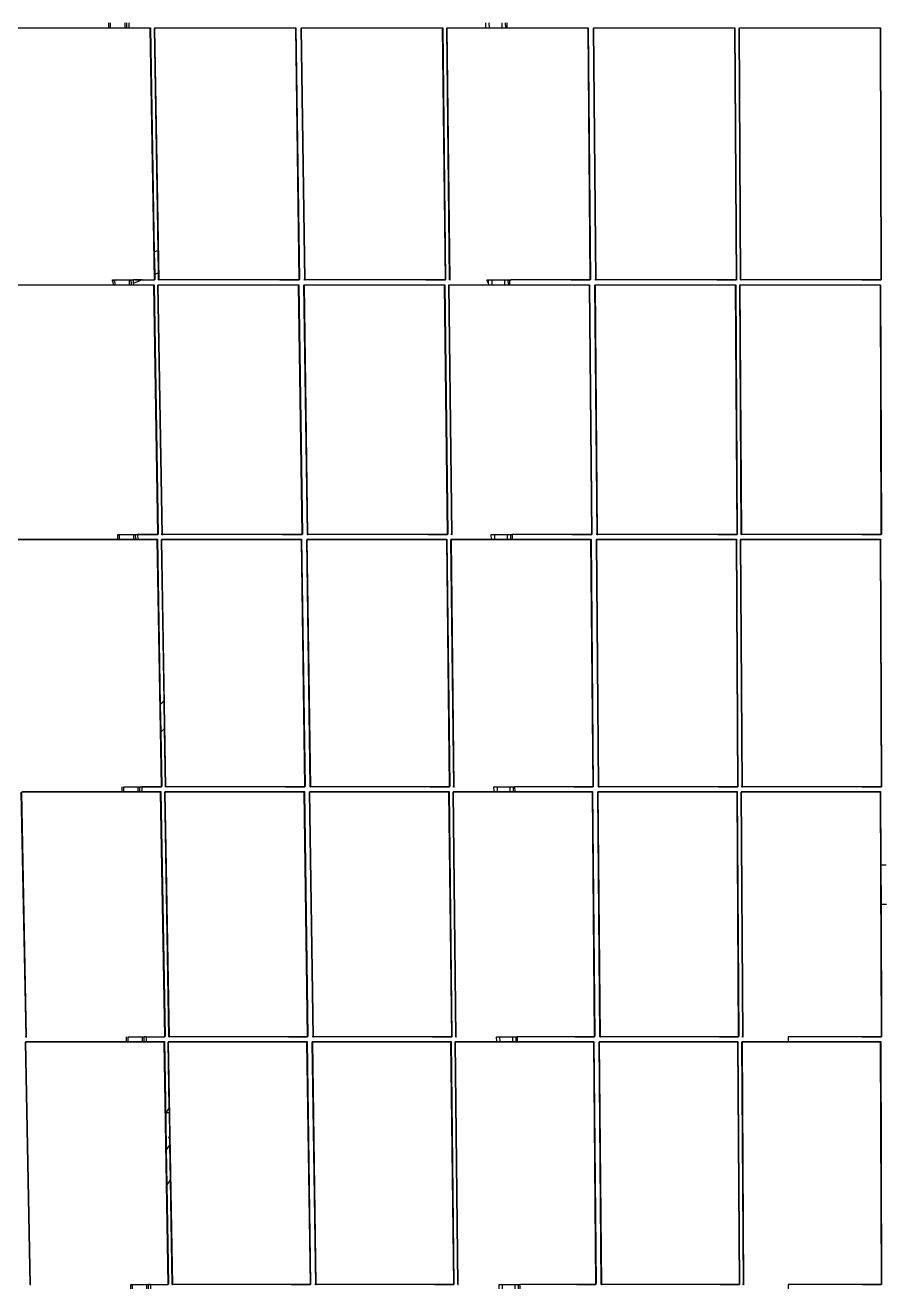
# Model space of a CAD drawing. Header units: inches. Extents: x -877 to 684, y -1170 to 1151.
# Drawn here: x -466 to -84, y -625 to -64 of the extents above; entities that cross this region are included whole.
import ezdxf

# ---------------------------------------------------------------- set-up
doc = ezdxf.new("R2010")
doc.units = ezdxf.units.IN
doc.header["$MEASUREMENT"] = 0

msp = doc.modelspace()

# ---------------------------------------------------------------- linework, layer by layer
for p, q in [((-473.06438, -64.94431), (-428.7313, -64.94503)), ((-410.39675, -65.14044), (-472.94414, -65.13942)), ((-428.7313, -64.94503), (-428.76953, -62.74238)), ((-428.7313, -64.94503), (-427.97423, -64.94504)), ((-427.97423, -64.94504), (-428.0124, -62.74239)), ((-427.97423, -64.94504), (-421.46344, -64.94514)), ((-421.46344, -64.94514), (-421.50103, -62.74252)), ((-421.46344, -64.94514), (-420.70637, -64.94516)), ((-420.70637, -64.94516), (-420.7439, -62.74253)), ((-420.70637, -64.94516), (-419.81629, -64.94517)), ((-419.85373, -62.74255), (-419.81629, -64.94517)), ((-419.81629, -64.94517), (-410.25512, -64.94533)), ((-410.25512, -64.94533), (-410.39675, -65.14044)), ((-408.49444, -177.07746), (-410.39675, -65.14044)), ((-410.25512, -64.94533), (-408.56063, -164.68887)), ((-408.38828, -64.94673), (-408.52927, -65.14184)), ((-408.52927, -65.14184), (-408.33695, -65.1429)), ((-406.85684, -164.00208), (-408.52927, -65.14184)), ((-408.38828, -64.94673), (-345.57903, -64.94774)), ((-408.33695, -65.1429), (-408.24572, -65.14184)), ((-406.4442, -177.07909), (-408.33695, -65.1429)), ((-345.69834, -65.14286), (-408.24572, -65.14184)), ((-345.57903, -64.94774), (-345.69834, -65.14286)), ((-344.09592, -177.07985), (-345.69834, -65.14286)), ((-345.57903, -64.94774), (-343.97772, -176.84719)), ((-343.15213, -64.94774), (-343.2706, -65.14286)), ((-343.2706, -65.14286), (-343.07828, -65.14391)), ((-341.67944, -177.07985), (-343.2706, -65.14286)), ((-343.15213, -64.94774), (-280.34288, -64.94876)), ((-343.07828, -65.14391), (-342.98704, -65.14286)), ((-341.48802, -177.0801), (-343.07828, -65.14391)), ((-280.43967, -65.14387), (-342.98704, -65.14286)), ((-280.34288, -64.94876), (-280.43967, -65.14387)), ((-279.13975, -177.08086), (-280.43967, -65.14387)), ((-280.34288, -64.94876), (-279.04386, -176.8482)), ((-278.47606, -64.95016), (-278.5722, -65.14528)), ((-278.5722, -65.14528), (-278.37988, -65.14633)), ((-277.28093, -177.08225), (-278.5722, -65.14528)), ((-278.47606, -64.95016), (-261.11642, -64.95044)), ((-278.37988, -65.14633), (-278.28864, -65.14528)), ((-277.08952, -177.0825), (-278.37988, -65.14633)), ((-215.74128, -65.14629), (-278.28864, -65.14528)), ((-261.11642, -64.95044), (-261.13971, -62.74772)), ((-261.11642, -64.95044), (-259.60229, -64.95047)), ((-259.60229, -64.95047), (-259.62544, -62.74775)), ((-259.60229, -64.95047), (-253.84857, -64.95056)), ((-253.84857, -64.95056), (-253.87121, -62.74786)), ((-253.84857, -64.95056), (-252.33443, -64.95058)), ((-252.33443, -64.95058), (-252.35694, -62.74789)), ((-252.33443, -64.95058), (-251.80057, -64.95059)), ((-251.82303, -62.7479), (-251.80057, -64.95059)), ((-251.80057, -64.95059), (-215.66682, -64.95118)), ((-215.66682, -64.95118), (-215.74128, -65.14629)), ((-214.74125, -177.08326), (-215.74128, -65.14629)), ((-215.66682, -64.95118), (-214.66748, -176.85059)), ((-213.23992, -64.95118), (-213.31353, -65.14629)), ((-213.31353, -65.14629), (-213.12122, -65.14734)), ((-212.32476, -177.08326), (-213.31353, -65.14629)), ((-213.23992, -64.95118), (-150.43069, -64.95219)), ((-213.12122, -65.14734), (-213.02998, -65.14629)), ((-212.13335, -177.0835), (-213.12122, -65.14734)), ((-150.48262, -65.1473), (-213.02998, -65.14629)), ((-150.43069, -64.95219), (-150.48262, -65.1473)), ((-149.78509, -177.08426), (-150.48262, -65.1473)), ((-150.43069, -64.95219), (-149.73364, -176.8516)), ((-148.56387, -64.95359), (-148.61516, -65.14871)), ((-148.61516, -65.14871), (-148.42285, -65.14976)), ((-147.92628, -177.08565), (-148.61516, -65.14871)), ((-148.56387, -64.95359), (-85.75465, -64.95461)), ((-148.42285, -65.14976), (-148.3316, -65.14871)), ((-147.73487, -177.0859), (-148.42285, -65.14976)), ((-85.78425, -65.14972), (-148.3316, -65.14871)), ((-85.75465, -64.95461), (-85.78425, -65.14972)), ((-85.38662, -177.08666), (-85.78425, -65.14972)), ((-85.75465, -64.95461), (-85.35728, -176.85399)), ((-406.85684, -164.00208), (-408.56063, -164.68887)), ((-408.56063, -164.68887), (-408.39064, -174.69485)), ((-406.68827, -173.96664), (-406.85684, -164.00208)), ((-471.19873, -179.21823), (-426.74748, -179.21894)), ((-408.82711, -179.45268), (-471.07842, -179.45168)), ((-427.0659, -177.45183), (-427.17126, -177.07727)), ((-427.17126, -177.07727), (-426.78466, -177.07728)), ((-426.7695, -177.95078), (-427.0659, -177.45183)), ((-426.7695, -177.95078), (-426.78466, -177.07728)), ((-426.78466, -177.07728), (-426.03103, -177.0773)), ((-426.74748, -179.21894), (-426.7695, -177.95078)), ((-426.74748, -179.21894), (-425.99392, -179.21895)), ((-425.99392, -179.21895), (-426.03103, -177.0773)), ((-426.03103, -177.0773), (-419.54981, -177.07742)), ((-425.99392, -179.21895), (-419.51326, -179.21906)), ((-419.51326, -179.21906), (-419.54981, -177.07742)), ((-419.54981, -177.07742), (-418.79618, -177.07743)), ((-419.51326, -179.21906), (-418.7597, -179.21907)), ((-418.7597, -179.21907), (-418.79618, -177.07743)), ((-418.79618, -177.07743), (-417.91033, -177.07745)), ((-418.7597, -179.21907), (-417.87393, -179.21908)), ((-417.91033, -177.07745), (-417.88182, -178.75484)), ((-413.96055, -177.07746), (-417.91033, -177.07745)), ((-413.96055, -177.07746), (-417.88182, -178.75484)), ((-417.88182, -178.75484), (-417.87393, -179.21908)), ((-417.87393, -179.21908), (-408.68669, -179.21923)), ((-417.18207, -177.07746), (-408.49442, -177.07886)), ((-413.96055, -177.07746), (-408.49444, -177.07746)), ((-408.68669, -179.21923), (-408.82711, -179.45268)), ((-406.94101, -290.3349), (-408.82711, -179.45268)), ((-408.68669, -179.21923), (-406.80187, -290.06461)), ((-408.35412, -176.8448), (-408.49444, -177.07746)), ((-408.49442, -177.07886), (-408.49444, -177.07746)), ((-406.68827, -173.96664), (-408.39064, -174.69485)), ((-408.39064, -174.69485), (-408.35412, -176.8448)), ((-406.93961, -177.07989), (-407.00867, -177.07989)), ((-406.82869, -179.22062), (-406.96847, -179.45407)), ((-406.96847, -179.45407), (-406.77706, -179.45512)), ((-405.09094, -290.33628), (-406.96847, -179.45407)), ((-406.82869, -179.22062), (-344.31665, -179.22163)), ((-406.77706, -179.45512), (-406.68626, -179.45407)), ((-404.90043, -290.33652), (-406.77706, -179.45512)), ((-406.63562, -177.07885), (-406.72643, -177.07989)), ((-406.63562, -177.07885), (-406.68827, -173.96664)), ((-344.43496, -179.45508), (-406.68626, -179.45407)), ((-406.59096, -177.07909), (-406.63562, -177.07885)), ((-406.59096, -177.07909), (-406.4442, -177.07909)), ((-406.4442, -177.07909), (-406.37483, -177.0791)), ((-344.09592, -177.07985), (-406.35338, -177.07885)), ((-352.78355, -177.07986), (-344.0959, -177.08126)), ((-344.31665, -179.22163), (-344.43496, -179.45508)), ((-342.84592, -290.33727), (-344.43496, -179.45508)), ((-344.31665, -179.22163), (-342.72871, -290.06699)), ((-343.97772, -176.84719), (-344.09592, -177.07985)), ((-344.0959, -177.08126), (-344.09592, -177.07985)), ((-341.98343, -177.0809), (-342.05249, -177.0809)), ((-341.90123, -179.22163), (-342.01871, -179.45508)), ((-342.01871, -179.45508), (-341.8273, -179.45612)), ((-340.44082, -290.33727), (-342.01871, -179.45508)), ((-341.90123, -179.22163), (-279.3892, -179.22263)), ((-341.8273, -179.45612), (-341.73649, -179.45508)), ((-340.25031, -290.33752), (-341.8273, -179.45612)), ((-341.67944, -177.07985), (-341.77025, -177.0809)), ((-279.4852, -179.45608), (-341.73649, -179.45508)), ((-341.63478, -177.0801), (-341.67944, -177.07985)), ((-341.63478, -177.0801), (-341.48802, -177.0801)), ((-341.48802, -177.0801), (-341.41865, -177.0801)), ((-279.13975, -177.08086), (-341.39719, -177.07985)), ((-287.82737, -177.08086), (-279.13973, -177.08226)), ((-279.3892, -179.22263), (-279.4852, -179.45608)), ((-278.19581, -290.33827), (-279.4852, -179.45608)), ((-279.3892, -179.22263), (-278.10069, -290.06798)), ((-279.04386, -176.8482), (-279.13975, -177.08086)), ((-279.13973, -177.08226), (-279.13975, -177.08086)), ((-277.58493, -177.08329), (-277.65399, -177.08329)), ((-277.53121, -179.22402), (-277.62657, -179.45748)), ((-277.62657, -179.45748), (-277.43517, -179.45852)), ((-276.34575, -290.33965), (-277.62657, -179.45748)), ((-277.53121, -179.22402), (-259.90819, -179.2243)), ((-277.43517, -179.45852), (-277.34435, -179.45748)), ((-276.15524, -290.33989), (-277.43517, -179.45852)), ((-277.28093, -177.08225), (-277.37175, -177.08329)), ((-215.09307, -179.45848), (-277.34435, -179.45748)), ((-277.23628, -177.08249), (-277.28093, -177.08225)), ((-277.23628, -177.08249), (-277.08952, -177.0825)), ((-277.08952, -177.0825), (-277.02014, -177.0825)), ((-260.5161, -177.45183), (-260.61998, -177.08256)), ((-260.61998, -177.08256), (-259.93084, -177.08258)), ((-259.91626, -178.46159), (-260.5161, -177.45183)), ((-259.91626, -178.46159), (-259.93084, -177.08258)), ((-259.93084, -177.08258), (-258.42358, -177.0826)), ((-259.90819, -179.2243), (-259.91626, -178.46159)), ((-259.90819, -179.2243), (-258.40106, -179.22433)), ((-258.40106, -179.22433), (-258.42358, -177.0826)), ((-258.42358, -177.0826), (-252.69598, -177.08271)), ((-258.40106, -179.22433), (-252.67397, -179.22442)), ((-252.67397, -179.22442), (-252.69598, -177.08271)), ((-252.69598, -177.08271), (-251.18872, -177.08274)), ((-252.67397, -179.22442), (-251.16684, -179.22444)), ((-251.16684, -179.22444), (-251.18872, -177.08274)), ((-251.18872, -177.08274), (-250.65741, -177.08275)), ((-251.16684, -179.22444), (-250.63557, -179.22445)), ((-250.65741, -177.08275), (-250.6522, -177.59339)), ((-250.65741, -177.08275), (-249.93151, -177.08276)), ((-249.93151, -177.08276), (-250.6522, -177.59339)), ((-250.6522, -177.59339), (-250.63557, -179.22445)), ((-250.63557, -179.22445), (-215.01919, -179.22503)), ((-214.74125, -177.08326), (-249.93151, -177.08276)), ((-223.42887, -177.08326), (-214.74124, -177.08466)), ((-215.01919, -179.22503), (-215.09307, -179.45848)), ((-214.10075, -290.34064), (-215.09307, -179.45848)), ((-215.01919, -179.22503), (-214.02755, -290.07036)), ((-214.66748, -176.85059), (-214.74125, -177.08326)), ((-214.74124, -177.08466), (-214.74125, -177.08326)), ((-212.62876, -177.0843), (-212.69783, -177.0843)), ((-212.60377, -179.22503), (-212.67682, -179.45848)), ((-212.67682, -179.45848), (-212.48542, -179.45952)), ((-211.69564, -290.34064), (-212.67682, -179.45848)), ((-212.60377, -179.22503), (-150.09175, -179.22603)), ((-212.48542, -179.45952), (-212.3946, -179.45848)), ((-211.50513, -290.34089), (-212.48542, -179.45952)), ((-212.32476, -177.08326), (-212.41559, -177.0843)), ((-150.14332, -179.45948), (-212.3946, -179.45848)), ((-212.28011, -177.0835), (-212.32476, -177.08326)), ((-212.28011, -177.0835), (-212.13335, -177.0835)), ((-212.13335, -177.0835), (-212.06398, -177.0835)), ((-149.78509, -177.08426), (-212.04252, -177.08326)), ((-158.47271, -177.08427), (-149.78508, -177.08566)), ((-150.09175, -179.22603), (-150.14332, -179.45948)), ((-149.45064, -290.34164), (-150.14332, -179.45948)), ((-150.09175, -179.22603), (-149.39955, -290.07135)), ((-149.73364, -176.8516), (-149.78509, -177.08426)), ((-149.78508, -177.08566), (-149.78509, -177.08426)), ((-148.23028, -177.0867), (-148.29935, -177.0867)), ((-148.23377, -179.22742), (-148.2847, -179.46088)), ((-148.2847, -179.46088), (-148.0933, -179.46192)), ((-147.6006, -290.34302), (-148.2847, -179.46088)), ((-148.23377, -179.22742), (-85.72176, -179.22842)), ((-148.0933, -179.46192), (-148.00249, -179.46088)), ((-147.41009, -290.34326), (-148.0933, -179.46192)), ((-147.92628, -177.08565), (-148.01711, -177.0867)), ((-85.75121, -179.46188), (-148.00249, -179.46088)), ((-147.88163, -177.0859), (-147.92628, -177.08565)), ((-147.88163, -177.0859), (-147.73487, -177.0859)), ((-147.73487, -177.0859), (-147.6655, -177.0859)), ((-85.38662, -177.08666), (-147.64404, -177.08565)), ((-94.07424, -177.08666), (-85.38661, -177.08806)), ((-85.72176, -179.22842), (-85.75121, -179.46188)), ((-85.35561, -290.34401), (-85.75121, -179.46188)), ((-85.72176, -179.22842), (-85.32642, -290.07372)), ((-85.35728, -176.85399), (-85.38662, -177.08666)), ((-85.38661, -177.08806), (-85.38662, -177.08666)), ((-424.78236, -292.41645), (-424.8185, -290.33473)), ((-424.8185, -290.33473), (-424.06834, -290.33475)), ((-424.03226, -292.41646), (-424.06834, -290.33475)), ((-424.06834, -290.33475), (-417.61697, -290.33487)), ((-417.58145, -292.41656), (-417.61697, -290.33487)), ((-417.61697, -290.33487), (-416.86681, -290.33488)), ((-416.83135, -292.41658), (-416.86681, -290.33488)), ((-416.86681, -290.33488), (-415.98525, -290.3349)), ((-415.98525, -290.3349), (-415.94987, -292.41659)), ((-406.94101, -290.3349), (-415.98525, -290.3349)), ((-415.5877, -290.33491), (-406.94098, -290.33629)), ((-406.80187, -290.06461), (-406.94101, -290.3349)), ((-406.94098, -290.33629), (-406.94101, -290.3349)), ((-405.3935, -290.33731), (-405.46224, -290.33731)), ((-405.09094, -290.33628), (-405.18133, -290.33731)), ((-405.0465, -290.33652), (-405.09094, -290.33628)), ((-405.0465, -290.33652), (-404.90043, -290.33652)), ((-404.90043, -290.33652), (-404.83138, -290.33652)), ((-342.84592, -290.33727), (-404.81003, -290.33628)), ((-351.49261, -290.33728), (-342.8459, -290.33866)), ((-342.72871, -290.06699), (-342.84592, -290.33727)), ((-342.8459, -290.33866), (-342.84592, -290.33727)), ((-340.74338, -290.33831), (-340.81212, -290.33831)), ((-340.44082, -290.33727), (-340.53121, -290.33831)), ((-340.39638, -290.33752), (-340.44082, -290.33727)), ((-340.39638, -290.33752), (-340.25031, -290.33752)), ((-340.25031, -290.33752), (-340.18126, -290.33752)), ((-278.19581, -290.33827), (-340.15991, -290.33727)), ((-286.8425, -290.33827), (-278.19579, -290.33966)), ((-278.10069, -290.06798), (-278.19581, -290.33827)), ((-278.19579, -290.33966), (-278.19581, -290.33827)), ((-276.64832, -290.34068), (-276.71705, -290.34068)), ((-276.34575, -290.33965), (-276.43614, -290.34068)), ((-276.30131, -290.33989), (-276.34575, -290.33965)), ((-276.30131, -290.33989), (-276.15524, -290.33989)), ((-276.15524, -290.33989), (-276.08619, -290.33989)), ((-258.71134, -292.42176), (-258.73335, -290.33998)), ((-258.73335, -290.33998), (-257.23304, -290.34001)), ((-257.21115, -292.42179), (-257.23304, -290.34001)), ((-257.23304, -290.34001), (-251.53183, -290.34011)), ((-251.51043, -292.42188), (-251.53183, -290.34011)), ((-251.53183, -290.34011), (-250.03152, -290.34014)), ((-250.01025, -292.4219), (-250.03152, -290.34014)), ((-250.03152, -290.34014), (-249.50277, -290.34015)), ((-249.50277, -290.34015), (-249.48154, -292.42191)), ((-214.10075, -290.34064), (-249.50277, -290.34015)), ((-222.74743, -290.34065), (-214.10073, -290.34203)), ((-214.02755, -290.07036), (-214.10075, -290.34064)), ((-214.10073, -290.34203), (-214.10075, -290.34064)), ((-211.99821, -290.34168), (-212.06695, -290.34168)), ((-211.69564, -290.34064), (-211.78604, -290.34168)), ((-211.6512, -290.34088), (-211.69564, -290.34064)), ((-211.6512, -290.34088), (-211.50513, -290.34089)), ((-211.50513, -290.34089), (-211.43609, -290.34089)), ((-149.45064, -290.34164), (-211.41473, -290.34064)), ((-158.09733, -290.34164), (-149.45064, -290.34303)), ((-149.39955, -290.07135), (-149.45064, -290.34164)), ((-149.45064, -290.34303), (-149.45064, -290.34164)), ((-147.90317, -290.34405), (-147.9719, -290.34405)), ((-147.6006, -290.34302), (-147.69099, -290.34405)), ((-147.55615, -290.34326), (-147.6006, -290.34302)), ((-147.55615, -290.34326), (-147.41009, -290.34326)), ((-147.41009, -290.34326), (-147.34104, -290.34326)), ((-85.35561, -290.34401), (-147.31968, -290.34302)), ((-94.00229, -290.34402), (-85.3556, -290.3454)), ((-85.32642, -290.07372), (-85.35561, -290.34401)), ((-85.3556, -290.3454), (-85.35561, -290.34401)), ((-469.35066, -292.41574), (-424.78236, -292.41645)), ((-407.27226, -292.6878), (-469.23028, -292.6868)), ((-424.78236, -292.41645), (-424.03226, -292.41646)), ((-424.03226, -292.41646), (-417.58145, -292.41656)), ((-417.58145, -292.41656), (-416.83135, -292.41658)), ((-416.83135, -292.41658), (-415.94987, -292.41659)), ((-415.94987, -292.41659), (-407.13303, -292.41673)), ((-407.13303, -292.41673), (-407.27226, -292.6878)), ((-405.40214, -402.53005), (-407.27226, -292.6878)), ((-407.13303, -292.41673), (-405.88375, -365.81969)), ((-405.28378, -292.41811), (-405.42238, -292.68917)), ((-405.42238, -292.68917), (-405.23187, -292.69021)), ((-404.20854, -364.30984), (-405.42238, -292.68917)), ((-405.28378, -292.41811), (-343.06616, -292.4191)), ((-405.23187, -292.69021), (-405.1415, -292.68917)), ((-403.37113, -402.53166), (-405.23187, -292.69021)), ((-343.18348, -292.69017), (-405.1415, -292.68917)), ((-343.06616, -292.4191), (-343.18348, -292.69017)), ((-341.60765, -402.5324), (-343.18348, -292.69017)), ((-343.06616, -292.4191), (-341.4914, -402.2252)), ((-340.66212, -292.4191), (-340.77862, -292.69017)), ((-340.77862, -292.69017), (-340.58811, -292.6912)), ((-339.21382, -402.5324), (-340.77862, -292.69017)), ((-340.66212, -292.4191), (-278.4445, -292.4201)), ((-340.58811, -292.6912), (-340.49773, -292.69017)), ((-339.0242, -402.53264), (-340.58811, -292.6912)), ((-278.53973, -292.69116), (-340.49773, -292.69017)), ((-278.4445, -292.4201), (-278.53973, -292.69116)), ((-277.26072, -402.53339), (-278.53973, -292.69116)), ((-278.4445, -292.4201), (-277.16637, -402.22619)), ((-276.59526, -292.42148), (-276.68985, -292.69254)), ((-276.68985, -292.69254), (-276.49935, -292.69358)), ((-275.41934, -402.53476), (-276.68985, -292.69254)), ((-276.59526, -292.42148), (-258.71134, -292.42176)), ((-276.49935, -292.69358), (-276.40897, -292.69254)), ((-275.22972, -402.535), (-276.49935, -292.69358)), ((-214.45097, -292.69354), (-276.40897, -292.69254)), ((-258.71134, -292.42176), (-257.21115, -292.42179)), ((-257.21115, -292.42179), (-251.51043, -292.42188)), ((-251.51043, -292.42188), (-250.01025, -292.4219)), ((-250.01025, -292.4219), (-249.48154, -292.42191)), ((-249.48154, -292.42191), (-214.37766, -292.42247)), ((-214.37766, -292.42247), (-214.45097, -292.69354)), ((-213.46625, -402.53574), (-214.45097, -292.69354)), ((-214.37766, -292.42247), (-213.39361, -402.22854)), ((-211.97361, -292.42247), (-212.0461, -292.69354)), ((-212.0461, -292.69354), (-211.8556, -292.69457)), ((-211.07242, -402.53574), (-212.0461, -292.69354)), ((-211.97361, -292.42247), (-149.75601, -292.42347)), ((-211.8556, -292.69457), (-211.76522, -292.69354)), ((-210.88281, -402.53598), (-211.8556, -292.69457)), ((-149.80723, -292.69453), (-211.76522, -292.69354)), ((-149.75601, -292.42347), (-149.80723, -292.69453)), ((-149.11934, -402.53673), (-149.80723, -292.69453)), ((-149.75601, -292.42347), (-149.06859, -402.22953)), ((-147.90678, -292.42485), (-147.95736, -292.69591)), ((-147.95736, -292.69591), (-147.76686, -292.69695)), ((-147.27796, -402.53809), (-147.95736, -292.69591)), ((-147.90678, -292.42485), (-85.68919, -292.42584)), ((-147.76686, -292.69695), (-147.67647, -292.69591)), ((-147.08835, -402.53833), (-147.76686, -292.69695)), ((-85.71849, -292.69691), (-147.67647, -292.69591)), ((-85.68919, -292.42584), (-85.71849, -292.69691)), ((-85.32489, -402.53908), (-85.71849, -292.69691)), ((-85.68919, -292.42584), (-85.29585, -402.23188)), ((-404.20854, -364.30984), (-405.88375, -365.81969)), ((-404.00069, -376.57373), (-404.20854, -364.30984)), ((-405.88375, -365.81969), (-405.67417, -378.1336)), ((-404.00069, -376.57373), (-405.67417, -378.1336)), ((-405.67417, -378.1336), (-405.26419, -402.22285)), ((-403.56075, -402.53142), (-404.00069, -376.57373)), ((-422.83566, -404.5527), (-422.87077, -402.52989)), ((-422.089, -404.55271), (-422.12405, -402.52991)), ((-422.12405, -402.52991), (-415.70227, -402.53002)), ((-415.66775, -404.55281), (-415.70227, -402.53002)), ((-415.70227, -402.53002), (-414.95555, -402.53004)), ((-414.92109, -404.55282), (-414.95555, -402.53004)), ((-414.95555, -402.53004), (-414.07823, -402.53005)), ((-414.07823, -402.53005), (-414.04385, -404.55284)), ((-405.40214, -402.53005), (-414.07823, -402.53005)), ((-414.00828, -402.53006), (-405.40212, -402.53143)), ((-405.26419, -402.22285), (-405.40214, -402.53005)), ((-405.40212, -402.53143), (-405.40214, -402.53005)), ((-403.86189, -402.53244), (-403.93031, -402.53244)), ((-403.56075, -402.53142), (-403.65071, -402.53244)), ((-403.51652, -402.53166), (-403.56075, -402.53142)), ((-403.51652, -402.53166), (-403.37113, -402.53166)), ((-403.37113, -402.53166), (-403.30241, -402.53166)), ((-341.60765, -402.5324), (-403.28116, -402.53142)), ((-350.21378, -402.53241), (-341.60763, -402.53378)), ((-341.4914, -402.2252), (-341.60765, -402.5324)), ((-341.60763, -402.53378), (-341.60765, -402.5324)), ((-339.51497, -402.53343), (-339.58338, -402.53343)), ((-339.21382, -402.5324), (-339.30379, -402.53343)), ((-339.16959, -402.53264), (-339.21382, -402.5324)), ((-339.16959, -402.53264), (-339.0242, -402.53264)), ((-339.0242, -402.53264), (-338.95548, -402.53264)), ((-277.26072, -402.53339), (-338.93423, -402.5324)), ((-285.86686, -402.53339), (-277.26071, -402.53477)), ((-277.16637, -402.22619), (-277.26072, -402.53339)), ((-277.26071, -402.53477), (-277.26072, -402.53339)), ((-275.72049, -402.53578), (-275.7889, -402.53578)), ((-275.41934, -402.53476), (-275.50931, -402.53578)), ((-275.37511, -402.53499), (-275.41934, -402.53476)), ((-275.37511, -402.53499), (-275.22972, -402.535)), ((-275.22972, -402.535), (-275.161, -402.535)), ((-257.52572, -404.55796), (-257.5471, -402.53509)), ((-257.5471, -402.53509), (-256.05367, -402.53511)), ((-256.0324, -404.55798), (-256.05367, -402.53511)), ((-256.05367, -402.53511), (-250.3786, -402.53522)), ((-250.35781, -404.55807), (-250.3786, -402.53522)), ((-250.3786, -402.53522), (-248.88516, -402.53525)), ((-248.86449, -404.5581), (-248.88516, -402.53525)), ((-248.88516, -402.53525), (-248.35896, -402.53526)), ((-248.35896, -402.53526), (-248.33834, -404.55811)), ((-213.46625, -402.53574), (-248.35896, -402.53526)), ((-222.07239, -402.53575), (-213.46624, -402.53712)), ((-213.39361, -402.22854), (-213.46625, -402.53574)), ((-213.46624, -402.53712), (-213.46625, -402.53574)), ((-211.37357, -402.53677), (-211.44199, -402.53677)), ((-211.07242, -402.53574), (-211.1624, -402.53677)), ((-211.02819, -402.53598), (-211.07242, -402.53574)), ((-211.02819, -402.53598), (-210.88281, -402.53598)), ((-210.88281, -402.53598), (-210.81408, -402.53598)), ((-149.11934, -402.53673), (-210.79283, -402.53574)), ((-157.72548, -402.53673), (-149.11933, -402.5381)), ((-149.06859, -402.22953), (-149.11934, -402.53673)), ((-149.11933, -402.5381), (-149.11934, -402.53673)), ((-147.57912, -402.53912), (-147.64753, -402.53912)), ((-147.27796, -402.53809), (-147.36794, -402.53912)), ((-147.23373, -402.53833), (-147.27796, -402.53809)), ((-147.23373, -402.53833), (-147.08835, -402.53833)), ((-147.08835, -402.53833), (-147.01962, -402.53833)), ((-85.32489, -402.53908), (-146.99837, -402.53809)), ((-93.93102, -402.53908), (-85.32488, -402.54046)), ((-85.29585, -402.23188), (-85.32489, -402.53908)), ((-85.32488, -402.54046), (-85.32489, -402.53908)), ((-465.54157, -513.67681), (-467.67905, -404.85995)), ((-467.51991, -404.55198), (-422.83566, -404.5527)), ((-465.35284, -513.67705), (-467.48943, -404.86097)), ((-405.732, -404.86093), (-467.39948, -404.85995)), ((-422.83566, -404.5527), (-422.089, -404.55271)), ((-422.089, -404.55271), (-415.66775, -404.55281)), ((-415.66775, -404.55281), (-414.92109, -404.55282)), ((-414.92109, -404.55282), (-414.04385, -404.55284)), ((-414.04385, -404.55284), (-405.59394, -404.55297)), ((-405.59394, -404.55297), (-405.732, -404.86093)), ((-403.87764, -513.67779), (-405.732, -404.86093)), ((-405.59394, -404.55297), (-403.74085, -513.33437)), ((-403.75336, -404.55434), (-403.89079, -404.8623)), ((-403.89079, -404.8623), (-403.70117, -404.86332)), ((-402.04485, -513.67914), (-403.89079, -404.8623)), ((-403.75336, -404.55434), (-341.8274, -404.55532)), ((-403.70117, -404.86332), (-403.61122, -404.8623)), ((-401.85612, -513.67938), (-403.70117, -404.86332)), ((-341.94375, -404.86328), (-403.61122, -404.8623)), ((-341.8274, -404.55532), (-341.94375, -404.86328)), ((-340.38093, -513.68012), (-341.94375, -404.86328)), ((-341.8274, -404.55532), (-340.26564, -513.3367)), ((-339.43462, -404.55532), (-339.55016, -404.86328)), ((-339.55016, -404.86328), (-339.36054, -404.86431)), ((-337.99828, -513.68012), (-339.55016, -404.86328)), ((-339.43462, -404.55532), (-277.50866, -404.55631)), ((-339.36054, -404.86431), (-339.27059, -404.86328)), ((-337.80955, -513.68035), (-339.36054, -404.86431)), ((-277.60312, -404.86427), (-339.27059, -404.86328)), ((-277.50866, -404.55631), (-277.60312, -404.86427)), ((-276.33437, -513.68109), (-277.60312, -404.86427)), ((-277.50866, -404.55631), (-276.24077, -513.33768)), ((-275.66809, -404.55767), (-275.76192, -404.86563)), ((-275.76192, -404.86563), (-275.57231, -404.86666)), ((-274.50158, -513.68245), (-275.76192, -404.86563)), ((-275.66809, -404.55767), (-257.52572, -404.55796)), ((-275.57231, -404.86666), (-275.48235, -404.86563)), ((-274.31285, -513.68269), (-275.57231, -404.86666)), ((-213.81489, -404.86662), (-275.48235, -404.86563)), ((-257.52572, -404.55796), (-256.0324, -404.55798)), ((-256.0324, -404.55798), (-250.35781, -404.55807)), ((-250.35781, -404.55807), (-248.86449, -404.5581)), ((-248.86449, -404.5581), (-248.33834, -404.55811)), ((-248.33834, -404.55811), (-213.74214, -404.55866)), ((-213.74214, -404.55866), (-213.81489, -404.86662)), ((-212.83767, -513.68342), (-213.81489, -404.86662)), ((-213.74214, -404.55866), (-212.76558, -513.34001)), ((-211.34936, -404.55866), (-211.4213, -404.86662)), ((-211.4213, -404.86662), (-211.2317, -404.86764)), ((-210.45502, -513.68342), (-211.4213, -404.86662)), ((-211.34936, -404.55866), (-149.42342, -404.55964)), ((-211.2317, -404.86764), (-211.14173, -404.86662)), ((-210.26629, -513.68366), (-211.2317, -404.86764)), ((-149.47428, -404.86761), (-211.14173, -404.86662)), ((-149.42342, -404.55964), (-149.47428, -404.86761)), ((-148.79112, -513.6844), (-149.47428, -404.86761)), ((-149.42342, -404.55964), (-148.74073, -513.34099)), ((-147.58285, -404.56101), (-147.63309, -404.86897)), ((-147.63309, -404.86897), (-147.44348, -404.87)), ((-146.95835, -513.68575), (-147.63309, -404.86897)), ((-147.58285, -404.56101), (-85.65692, -404.56199)), ((-147.44348, -404.87), (-147.35352, -404.86897)), ((-146.76961, -513.68599), (-147.44348, -404.87)), ((-85.68607, -404.86996), (-147.35352, -404.86897)), ((-85.65692, -404.56199), (-85.68607, -404.86996)), ((-85.29445, -513.68673), (-85.68607, -404.86996)), ((-85.65692, -404.56199), (-85.53916, -437.29325)), ((-83.17906, -437.29325), (-85.53916, -437.29325)), ((-85.53916, -437.29325), (-85.47638, -454.74569)), ((-83.118, -454.74569), (-85.47638, -454.74569)), ((-85.47638, -454.74569), (-85.26556, -513.34332)), ((-465.8413, -513.67782), (-465.9094, -513.67782)), ((-465.70625, -515.64182), (-465.86403, -515.98598)), ((-465.86403, -515.98598), (-465.67529, -515.987)), ((-463.74474, -623.79174), (-465.86403, -515.98598)), ((-465.70625, -515.64182), (-420.90712, -515.64253)), ((-465.67529, -515.987), (-465.58576, -515.98598)), ((-463.55688, -623.79197), (-465.67529, -515.987)), ((-465.54157, -513.67681), (-465.63111, -513.67782)), ((-404.20611, -515.98696), (-465.58576, -515.98598)), ((-465.49754, -513.67705), (-465.54157, -513.67681)), ((-465.49754, -513.67705), (-465.35284, -513.67705)), ((-465.35284, -513.67705), (-465.28443, -513.67705)), ((-420.90712, -515.64253), (-420.94123, -513.67763)), ((-420.90712, -515.64253), (-420.16387, -515.64254)), ((-420.16387, -515.64254), (-420.19792, -513.67765)), ((-420.19792, -513.67765), (-413.80544, -513.67777)), ((-420.16387, -515.64254), (-413.7719, -515.64264)), ((-413.7719, -515.64264), (-413.80544, -513.67777)), ((-413.80544, -513.67777), (-413.06212, -513.67778)), ((-413.7719, -515.64264), (-413.02865, -515.64266)), ((-413.02865, -515.64266), (-413.06212, -513.67778)), ((-412.18901, -513.67779), (-413.06212, -513.67778)), ((-413.02865, -515.64266), (-412.15561, -515.64267)), ((-412.44361, -513.67779), (-403.87762, -513.67915)), ((-412.18901, -513.67779), (-412.15561, -515.64267)), ((-412.18901, -513.67779), (-403.87764, -513.67779)), ((-412.15561, -515.64267), (-404.06921, -515.6428)), ((-404.06921, -515.6428), (-404.20611, -515.98696)), ((-402.36731, -623.7927), (-404.20611, -515.98696)), ((-404.06921, -515.6428), (-403.4631, -551.19086)), ((-403.74085, -513.33437), (-403.87764, -513.67779)), ((-403.87762, -513.67915), (-403.87764, -513.67779)), ((-402.34458, -513.68015), (-402.41268, -513.68015)), ((-402.23722, -515.64415), (-402.37349, -515.98831)), ((-402.37349, -515.98831), (-402.18476, -515.98933)), ((-401.87835, -545.14998), (-402.37349, -515.98831)), ((-402.23722, -515.64415), (-340.60019, -515.64513)), ((-402.18476, -515.98933), (-402.09523, -515.98831)), ((-400.35517, -623.79428), (-402.18476, -515.98933)), ((-402.04485, -513.67914), (-402.13439, -513.68015)), ((-340.71558, -515.98929), (-402.09523, -515.98831)), ((-402.00082, -513.67938), (-402.04485, -513.67914)), ((-402.00082, -513.67938), (-401.85612, -513.67938)), ((-401.85612, -513.67938), (-401.78771, -513.67938)), ((-340.38093, -513.68012), (-401.76656, -513.67914)), ((-348.9469, -513.68012), (-340.38091, -513.68148)), ((-340.60019, -515.64513), (-340.71558, -515.98929)), ((-339.16561, -623.79501), (-340.71558, -515.98929)), ((-340.60019, -515.64513), (-339.05127, -623.41607)), ((-340.26564, -513.3367), (-340.38093, -513.68012)), ((-340.38091, -513.68148), (-340.38093, -513.68012)), ((-338.29802, -513.68113), (-338.36611, -513.68113)), ((-338.21858, -515.64513), (-338.33316, -515.98929)), ((-338.33316, -515.98929), (-338.14444, -515.9903)), ((-336.79403, -623.79501), (-338.33316, -515.98929)), ((-338.21858, -515.64513), (-276.58155, -515.6461)), ((-338.14444, -515.9903), (-338.0549, -515.98929)), ((-336.60618, -623.79525), (-338.14444, -515.9903)), ((-337.99828, -513.68012), (-338.08783, -513.68113)), ((-276.67526, -515.99026), (-338.0549, -515.98929)), ((-337.95425, -513.68035), (-337.99828, -513.68012)), ((-337.95425, -513.68035), (-337.80955, -513.68035)), ((-337.80955, -513.68035), (-337.74114, -513.68036)), ((-276.33437, -513.68109), (-337.71999, -513.68012)), ((-284.90033, -513.6811), (-276.33435, -513.68246)), ((-276.58155, -515.6461), (-276.67526, -515.99026)), ((-275.41662, -623.79598), (-276.67526, -515.99026)), ((-276.58155, -515.6461), (-275.32376, -623.41704)), ((-276.24077, -513.33768), (-276.33437, -513.68109)), ((-276.33435, -513.68246), (-276.33437, -513.68109)), ((-274.80132, -513.68346), (-274.86942, -513.68346)), ((-274.74957, -515.64746), (-274.84265, -515.99162)), ((-274.84265, -515.99162), (-274.65393, -515.99263)), ((-273.59235, -623.79732), (-274.84265, -515.99162)), ((-274.74957, -515.64746), (-256.35115, -515.64775)), ((-274.65393, -515.99263), (-274.56439, -515.99162)), ((-273.40449, -623.79756), (-274.65393, -515.99263)), ((-274.50158, -513.68245), (-274.59113, -513.68346)), ((-213.18475, -515.99259), (-274.56439, -515.99162)), ((-274.45755, -513.68268), (-274.50158, -513.68245)), ((-274.45755, -513.68268), (-274.31285, -513.68269)), ((-274.31285, -513.68269), (-274.24444, -513.68269)), ((-256.35115, -515.64775), (-256.37193, -513.68278)), ((-256.37193, -513.68278), (-254.8853, -513.68281)), ((-256.35115, -515.64775), (-254.86465, -515.64777)), ((-254.86465, -515.64777), (-254.8853, -513.68281)), ((-254.8853, -513.68281), (-249.23613, -513.68291)), ((-254.86465, -515.64777), (-249.21594, -515.64786)), ((-249.21594, -515.64786), (-249.23613, -513.68291)), ((-249.23613, -513.68291), (-247.74951, -513.68294)), ((-249.21594, -515.64786), (-247.72943, -515.64788)), ((-247.72943, -515.64788), (-247.74951, -513.68294)), ((-247.74951, -513.68294), (-247.22583, -513.68295)), ((-247.72943, -515.64788), (-247.2058, -515.64789)), ((-247.22583, -513.68295), (-247.2058, -515.64789)), ((-212.83767, -513.68342), (-247.22583, -513.68295)), ((-247.2058, -515.64789), (-213.11255, -515.64843)), ((-221.40364, -513.68343), (-212.83766, -513.68479)), ((-213.11255, -515.64843), (-213.18475, -515.99259)), ((-212.21494, -623.79829), (-213.18475, -515.99259)), ((-213.11255, -515.64843), (-212.1434, -623.41935)), ((-212.76558, -513.34001), (-212.83767, -513.68342)), ((-212.83766, -513.68479), (-212.83767, -513.68342)), ((-210.75477, -513.68444), (-210.82287, -513.68444)), ((-210.73094, -515.64843), (-210.80233, -515.99259)), ((-210.80233, -515.99259), (-210.61361, -515.99361)), ((-209.84336, -623.79829), (-210.80233, -515.99259)), ((-210.73094, -515.64843), (-149.09393, -515.64941)), ((-210.61361, -515.99361), (-210.52407, -515.99259)), ((-209.65551, -623.79853), (-210.61361, -515.99361)), ((-210.45502, -513.68342), (-210.54458, -513.68444)), ((-149.14444, -515.99357), (-210.52407, -515.99259)), ((-210.411, -513.68366), (-210.45502, -513.68342)), ((-210.411, -513.68366), (-210.26629, -513.68366)), ((-210.26629, -513.68366), (-210.19789, -513.68366)), ((-148.79112, -513.6844), (-210.17673, -513.68342)), ((-157.35709, -513.6844), (-148.79112, -513.68576)), ((-149.09393, -515.64941), (-149.14444, -515.99357)), ((-148.46596, -623.79926), (-149.14444, -515.99357)), ((-149.09393, -515.64941), (-148.41591, -623.42031)), ((-148.74073, -513.34099), (-148.79112, -513.6844)), ((-148.79112, -513.68576), (-148.79112, -513.6844)), ((-147.25809, -513.68677), (-147.32619, -513.68677)), ((-147.26195, -515.65076), (-147.31184, -515.99492)), ((-147.31184, -515.99492), (-147.12312, -515.99594)), ((-146.6417, -623.8006), (-147.31184, -515.99492)), ((-147.26195, -515.65076), (-126.75554, -515.65109)), ((-147.12312, -515.99594), (-147.03358, -515.99492)), ((-146.45384, -623.80083), (-147.12312, -515.99594)), ((-146.95835, -513.68575), (-147.0479, -513.68677)), ((-85.65396, -515.9959), (-147.03358, -515.99492)), ((-146.91432, -513.68599), (-146.95835, -513.68575)), ((-146.91432, -513.68599), (-146.76961, -513.68599)), ((-146.76961, -513.68599), (-146.70121, -513.68599)), ((-126.75554, -513.68613), (-126.75554, -515.65109)), ((-85.29445, -513.68673), (-126.75554, -513.68613)), ((-126.75554, -515.65109), (-85.62495, -515.65174)), ((-93.86042, -513.68674), (-85.29445, -513.68809)), ((-85.62495, -515.65174), (-85.65396, -515.9959)), ((-85.2643, -623.80157), (-85.65396, -515.9959)), ((-85.62495, -515.65174), (-85.23556, -623.42262)), ((-85.26556, -513.34332), (-85.29445, -513.68673)), ((-85.29445, -513.68809), (-85.29445, -513.68673)), ((-401.87835, -545.14998), (-403.4631, -547.2997)), ((-403.4631, -547.2997), (-401.84185, -547.2997)), ((-403.4631, -551.19086), (-403.4631, -547.2997)), ((-401.84185, -547.2997), (-401.87835, -545.14998)), ((-401.66322, -557.82007), (-401.84185, -547.2997)), ((-403.4631, -551.19086), (-403.24752, -563.83451)), ((-402.18854, -558.34539), (-402.20424, -558.36719)), ((-402.20424, -558.36719), (-402.18549, -558.34844)), ((-401.64442, -558.927), (-402.20424, -558.36719)), ((-402.20424, -558.36719), (-401.65393, -558.36719)), ((-402.20424, -558.36719), (-401.65393, -558.36719)), ((-402.18854, -558.34539), (-401.66322, -557.82007)), ((-402.18549, -558.34844), (-402.18854, -558.34539)), ((-402.18549, -558.34844), (-401.66312, -557.82606)), ((-401.66312, -557.82606), (-401.66322, -557.82007)), ((-401.64442, -558.927), (-401.66312, -557.82606)), ((-401.60021, -561.53118), (-401.64442, -558.927)), ((-401.60021, -561.53118), (-403.24752, -563.83451)), ((-403.24752, -563.83451), (-402.98232, -579.38785)), ((-401.33718, -577.02254), (-401.60021, -561.53118)), ((-401.33718, -577.02254), (-402.98232, -579.38785)), ((-400.54303, -623.79405), (-401.33718, -577.02254)), ((-402.98232, -579.38785), (-402.23166, -623.41376)), ((-464.04308, -623.79274), (-464.11086, -623.79274)), ((-463.74474, -623.79174), (-463.83386, -623.79274)), ((-463.70091, -623.79197), (-463.74474, -623.79174)), ((-463.70091, -623.79197), (-463.55688, -623.79197)), ((-463.55688, -623.79197), (-463.4888, -623.79197)), ((-418.9965, -625.70054), (-419.02962, -623.79256)), ((-419.02962, -623.79256), (-418.28968, -623.79257)), ((-418.25662, -625.70055), (-418.28968, -623.79257)), ((-418.28968, -623.79257), (-411.92623, -623.79269)), ((-411.89367, -625.70065), (-411.92623, -623.79269)), ((-411.92623, -623.79269), (-411.18629, -623.7927)), ((-411.15379, -625.70066), (-411.18629, -623.7927)), ((-410.31735, -623.79271), (-411.18629, -623.7927)), ((-410.89348, -623.79271), (-402.36729, -623.79406)), ((-410.31735, -623.79271), (-402.36731, -623.7927)), ((-410.31735, -623.79271), (-410.28492, -625.70067)), ((-402.23166, -623.41376), (-402.36731, -623.7927)), ((-402.36729, -623.79406), (-402.36731, -623.7927)), ((-400.84138, -623.79505), (-400.90916, -623.79505)), ((-400.54303, -623.79405), (-400.63216, -623.79505)), ((-400.49921, -623.79428), (-400.54303, -623.79405)), ((-400.49921, -623.79428), (-400.35517, -623.79428)), ((-400.35517, -623.79428), (-400.28709, -623.79428)), ((-339.16561, -623.79501), (-400.26603, -623.79405)), ((-347.69178, -623.79502), (-339.16559, -623.79636)), ((-339.05127, -623.41607), (-339.16561, -623.79501)), ((-339.16559, -623.79636), (-339.16561, -623.79501)), ((-337.09238, -623.79602), (-337.16016, -623.79602)), ((-336.79403, -623.79501), (-336.88316, -623.79602)), ((-336.75021, -623.79525), (-336.79403, -623.79501)), ((-336.75021, -623.79525), (-336.60618, -623.79525)), ((-336.60618, -623.79525), (-336.53809, -623.79525)), ((-275.41662, -623.79598), (-336.51704, -623.79501)), ((-283.94278, -623.79599), (-275.4166, -623.79733)), ((-275.32376, -623.41704), (-275.41662, -623.79598)), ((-275.4166, -623.79733), (-275.41662, -623.79598)), ((-273.8907, -623.79833), (-273.95848, -623.79833)), ((-273.59235, -623.79732), (-273.68148, -623.79833)), ((-273.54852, -623.79756), (-273.59235, -623.79732)), ((-273.54852, -623.79756), (-273.40449, -623.79756)), ((-273.40449, -623.79756), (-273.33641, -623.79756)), ((-255.1875, -625.7057), (-255.20767, -623.79766)), ((-255.20767, -623.79766), (-253.7278, -623.79769)), ((-253.70774, -625.70573), (-253.7278, -623.79769)), ((-253.7278, -623.79769), (-248.10428, -623.79779)), ((-248.08467, -625.70582), (-248.10428, -623.79779)), ((-248.10428, -623.79779), (-246.62441, -623.79782)), ((-246.60492, -625.70584), (-246.62441, -623.79782)), ((-246.62441, -623.79782), (-246.10323, -623.79783)), ((-246.10323, -623.79783), (-246.08378, -625.70585)), ((-212.21494, -623.79829), (-246.10323, -623.79783)), ((-220.74111, -623.79829), (-212.21493, -623.79964)), ((-212.1434, -623.41935), (-212.21494, -623.79829)), ((-212.21493, -623.79964), (-212.21494, -623.79829)), ((-210.14171, -623.7993), (-210.20949, -623.7993)), ((-209.84336, -623.79829), (-209.9325, -623.79929)), ((-209.79954, -623.79852), (-209.84336, -623.79829)), ((-209.79954, -623.79852), (-209.65551, -623.79853)), ((-209.65551, -623.79853), (-209.58742, -623.79853)), ((-148.46596, -623.79926), (-209.56636, -623.79829)), ((-156.99213, -623.79926), (-148.46595, -623.80061)), ((-148.41591, -623.42031), (-148.46596, -623.79926)), ((-148.46595, -623.80061), (-148.46596, -623.79926)), ((-146.94005, -623.8016), (-147.00783, -623.8016)), ((-146.6417, -623.8006), (-146.73083, -623.8016)), ((-146.59788, -623.80083), (-146.6417, -623.8006)), ((-146.59788, -623.80083), (-146.45384, -623.80083)), ((-146.45384, -623.80083), (-146.38576, -623.80084)), ((-126.75554, -623.80096), (-126.75554, -625.709)), ((-85.2643, -623.80157), (-126.75554, -623.80096)), ((-93.79047, -623.80157), (-85.2643, -623.80292)), ((-85.23556, -623.42262), (-85.2643, -623.80157)), ((-85.2643, -623.80292), (-85.2643, -623.80157))]:
    msp.add_line(p, q)

doc.saveas('drawing.dxf')
